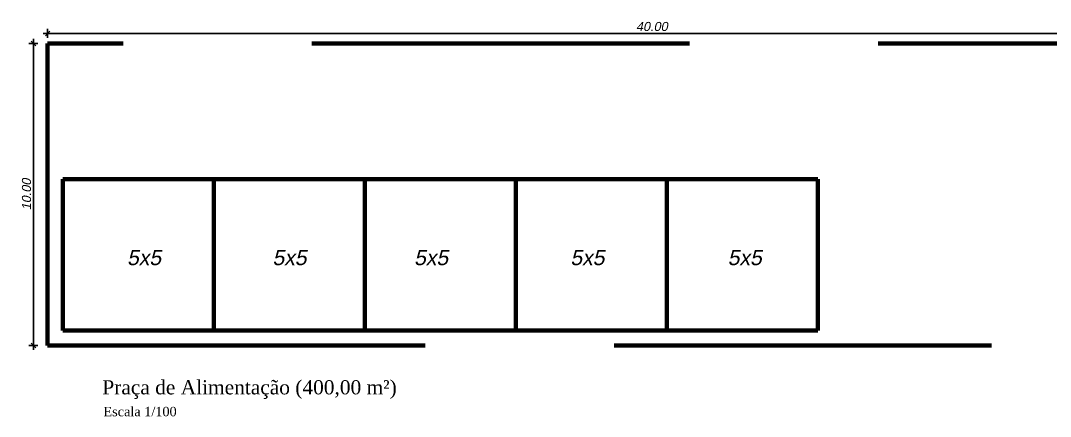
# Model space of a CAD drawing. Header units: metres. Extents: x 2113 to 5678, y -2764 to 956.
# Drawn here: x 3915.69 to 3949.78, y -1483.17 to -1470.06 of the extents above; entities that cross this region are included whole.
import ezdxf

# ---------------------------------------------------------------- set-up
doc = ezdxf.new("R2010")
doc.units = ezdxf.units.M
doc.header["$MEASUREMENT"] = 0
doc.linetypes.add('DASHED2', pattern=[0.375, 0.25, -0.125])
doc.layers.add('COTASOK', color=1, linetype='Continuous')
doc.layers.add('PAREDE', color=7, linetype='Continuous')
doc.styles.add('JEF', font='times.ttf', dxfattribs={"height": 0.3})
doc.styles.add('util2000', font='arial.ttf', dxfattribs={"oblique": 12.000028})
doc.dimstyles.new('int_1-50_m_MS_50', dxfattribs={"dimscale": 0.05, "dimtxt": 3, "dimasz": 1.5, "dimexe": 1, "dimexo": 0, "dimgap": 0.75, "dimtad": 1, "dimzin": 1, "dimdsep": 46, "dimtxsty": 'util2000', "dimblk": '_U2_SETA01', "dimcen": 1.5, "dimse1": 1, "dimse2": 1, "dimclrd": 1, "dimclre": 1, "dimclrt": 1, "dimazin": 3, "dimtfac": 1, "dimtix": 1, "dimtmove": 1, "dimatfit": 3, "dimldrblk": '_U2_SETA02', "dimfxl": 1, "dimtzin": 12, "dimarcsym": 0})

# ---------------------------------------------------------------- blocks, each defined once
blk = doc.blocks.new('_U2_SETA01')
at = {"color": 0}
for p, q in [((-1, 0), (1, 0)), ((0, -1), (0, 1))]:
    blk.add_line(p, q, dxfattribs=at)
blk.add_line((-0.5, -0.5), (0.5, 0.5))
blk = doc.blocks.new('*D499')
at = {"layer": 'Defpoints', "color": 0, "ltscale": 0.3, "transparency": 16777216}
for p in [(3956.587, -1470.489), (3956.587, -1470.489), (3916.584, -1470.82)]:
    blk.add_point(p, dxfattribs=at)
at = {"layer": 'PAREDE', "color": 1, "lineweight": -2, "ltscale": 0.3, "transparency": 16777216}
blk.add_line((3916.734, -1470.489), (3956.437, -1470.489), dxfattribs=at)
at = {"layer": 'PAREDE', "color": 1, "lineweight": -2, "ltscale": 0.3, "transparency": 16777216, "xscale": 0.15, "yscale": 0.15, "zscale": 0.15, "rotation": 180}
blk.add_blockref('_U2_SETA01', (3916.584, -1470.489), dxfattribs=at)
at = {"layer": 'PAREDE', "color": 1, "lineweight": -2, "ltscale": 0.3, "transparency": 16777216, "xscale": 0.15, "yscale": 0.15, "zscale": 0.15}
blk.add_blockref('_U2_SETA01', (3956.587, -1470.489), dxfattribs=at)
at = {"layer": 'PAREDE', "color": 1, "ltscale": 0.3, "transparency": 16777216, "insert": (3936.586, -1470.261), "char_height": 0.3, "attachment_point": 5, "style": 'util2000'}
blk.add_mtext('40.00', dxfattribs=at)
blk = doc.blocks.new('_U2_SETA02')
blk.add_solid([(-1, -0.17), (0, 0), (-1, 0.17)])
blk = doc.blocks.new('*D500')
at = {"layer": 'Defpoints', "color": 0, "ltscale": 0.3, "transparency": 16777216}
for p in [(3916.584, -1470.82), (3916.113, -1480.82), (3916.584, -1480.82)]:
    blk.add_point(p, dxfattribs=at)
at = {"layer": 'PAREDE', "color": 1, "lineweight": -2, "ltscale": 0.3, "transparency": 16777216}
blk.add_line((3916.113, -1470.97), (3916.113, -1480.67), dxfattribs=at)
at = {"layer": 'PAREDE', "color": 1, "lineweight": -2, "ltscale": 0.3, "transparency": 16777216, "xscale": 0.15, "yscale": 0.15, "zscale": 0.15}
for p, rotation in [((3916.113, -1470.82), 90), ((3916.113, -1480.82), 270)]:
    blk.add_blockref('_U2_SETA01', p, dxfattribs=dict(at, rotation=rotation))
at = {"layer": 'PAREDE', "color": 1, "ltscale": 0.3, "transparency": 16777216, "insert": (3915.885, -1475.82), "char_height": 0.3, "attachment_point": 5, "rotation": 90, "style": 'util2000'}
blk.add_mtext('10.00', dxfattribs=at)

msp = doc.modelspace()

# ---------------------------------------------------------------- linework, layer by layer
at = {"layer": 'PAREDE', "lineweight": 80}
for p, q in [((3917.084, -1475.32), (3942.084, -1475.32)), ((3917.084, -1475.32), (3917.084, -1480.32)), ((3922.084, -1475.32), (3922.084, -1480.32)), ((3927.084, -1475.32), (3927.084, -1480.32)), ((3932.084, -1475.32), (3932.084, -1480.32)), ((3937.084, -1475.32), (3937.084, -1480.32)), ((3942.084, -1475.32), (3942.084, -1480.32)), ((3917.084, -1480.32), (3942.084, -1480.32))]:
    msp.add_line(p, q, dxfattribs=at)
at = {"layer": 'PAREDE', "linetype": 'DASHED2', "lineweight": 80, "ltscale": 50}
msp.add_lwpolyline([(3916.584, -1480.82), (3956.584, -1480.82), (3956.584, -1470.82), (3916.584, -1470.82)], close=True, dxfattribs=at)

# ---------------------------------------------------------------- texts
at = {"layer": 'COTASOK', "style": 'JEF'}
msp.add_text('Praça de Alimentação (400,00 m²)', height=0.46875, dxfattribs=at).set_placement((3918.394, -1482.44))
at = {"layer": 'COTASOK', "insert": (3918.431, -1482.853), "char_height": 0.3125, "width": 11.83437, "attachment_point": 1, "style": 'JEF'}
msp.add_mtext('Escala 1/100', dxfattribs=at)
at = {"layer": 'PAREDE', "color": 1, "char_height": 0.5, "attachment_point": 7, "rotation": 359.9678, "style": 'util2000'}
for insert in [(3919.21, -1478.169), (3924.026, -1478.169), (3928.713, -1478.169), (3933.887, -1478.169), (3939.095, -1478.169)]:
    msp.add_mtext('{\\f@Arial Unicode MS|b0|i0|c0|p34;\\C256;5x5}', dxfattribs=dict(at, insert=insert))

# ---------------------------------------------------------------- dimensions: what is measured, and where the dimension line sits
at = {"layer": 'PAREDE', "ltscale": 0.3}
dim = msp.add_linear_dim(base=(3956.587, -1470.489), p1=(3916.584, -1470.82), p2=(3956.587, -1470.489), dimstyle='int_1-50_m_MS_50', override={"dimscale": 0.1}, dxfattribs=at)
dim.commit()
dim.dimension.update_dxf_attribs({"geometry": '*D499', "text_midpoint": (3936.586, -1470.261)})
dim = msp.add_linear_dim(base=(3916.113, -1480.82), p1=(3916.584, -1470.82), p2=(3916.584, -1480.82), angle=90, dimstyle='int_1-50_m_MS_50', override={"dimscale": 0.1}, dxfattribs=at)
dim.commit()
dim.dimension.update_dxf_attribs({"geometry": '*D500', "text_midpoint": (3915.885, -1475.82)})

doc.saveas('drawing.dxf')
